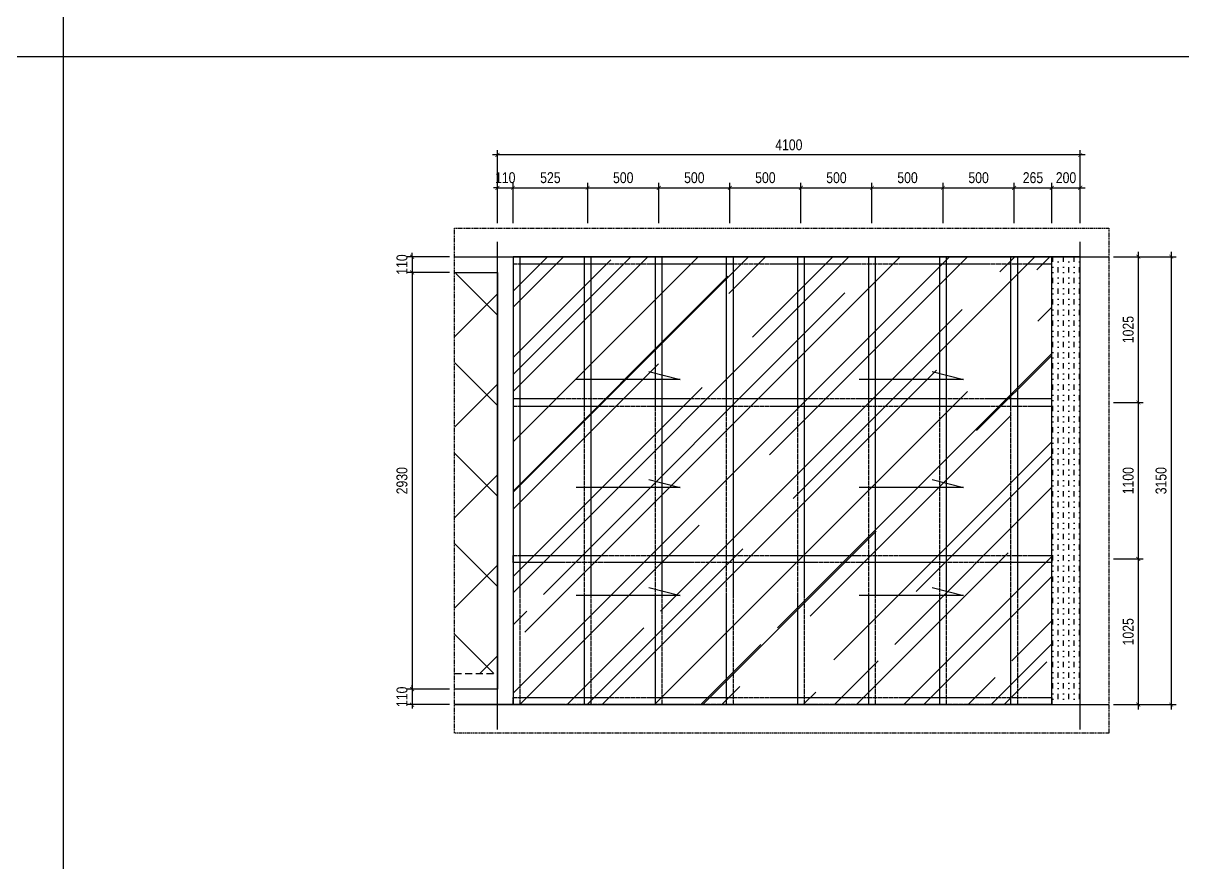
# Model space of a CAD drawing. Header units: millimetres. Extents: x -82962 to 19744, y -138000 to 4535.
# Drawn here: x 5648 to 13806, y -101931 to -96027 of the extents above; entities that cross this region are included whole.
import ezdxf

# ---------------------------------------------------------------- set-up
doc = ezdxf.new("R2010")
doc.units = ezdxf.units.MM
doc.header["$LTSCALE"] = 1000
doc.header["$MEASUREMENT"] = 0
doc.header["$PDMODE"] = 3
doc.linetypes.add('HIDDEN', pattern=[0.375, 0.25, -0.125])
doc.layers.get('0').update_dxf_attribs({"lineweight": 30})
doc.layers.get('DEFPOINTS').update_dxf_attribs({"color": 4, "lineweight": 30})
doc.layers.add('THAY', color=4, linetype='Continuous', lineweight=30)
doc.styles.add('dim', font='arial.ttf', dxfattribs={"width": 0.8})
doc.dimstyles.new('1-100-100', dxfattribs={"dimscale": 0, "dimtxt": 2.2, "dimasz": 0.8, "dimexe": 1, "dimexo": 1, "dimgap": 0.9, "dimtad": 1, "dimdec": 0, "dimzin": 0, "dimdsep": 46, "dimtxsty": 'dim', "dimblk1": 'ARCHTICK', "dimblk2": 'ARCHTICK', "dimsah": 1, "dimcen": 1, "dimdle": 1, "dimclrd": 256, "dimclre": 256, "dimclrt": 1, "dimadec": 0, "dimazin": 0, "dimtfac": 0.0001, "dimtdec": 0, "dimtix": 1, "dimtmove": 2, "dimatfit": 3, "dimldrblk": 'DOT', "dimfxl": 100, "dimtolj": 1, "dimtzin": 0, "dimarcsym": 0})

# ---------------------------------------------------------------- blocks, each defined once
blk = doc.blocks.new('_ARCHTICK')
at = {"color": 0, "linetype": 'ByBlock', "const_width": 0.15}
blk.add_lwpolyline([(-0.5, -0.5), (0.5, 0.5)], dxfattribs=at)
blk = doc.blocks.new('*D1677')
at = {"layer": 'DEFPOINTS', "color": 0, "ltscale": 0.2, "transparency": 16777216}
for p in [(9094.6, -97184.9), (8984.6, -97469.2), (9094.6, -97469.2)]:
    blk.add_point(p, dxfattribs=at)
at = {"layer": 'THAY', "lineweight": -2, "ltscale": 0.2, "transparency": 16777216}
for p, q in [((8984.6, -97434.2), (8984.6, -97149.9)), ((9094.6, -97434.2), (9094.6, -97149.9)), ((8984.6, -97184.9), (8956.6, -97184.9)), ((8984.6, -97184.9), (9094.6, -97184.9)), ((9094.6, -97184.9), (9122.6, -97184.9))]:
    blk.add_line(p, q, dxfattribs=at)
at = {"layer": 'THAY', "lineweight": -2, "ltscale": 0.2, "transparency": 16777216, "xscale": 28, "yscale": 28, "zscale": 28}
blk.add_blockref('_ARCHTICK', (8984.6, -97184.9), dxfattribs=at)
at = {"layer": 'THAY', "lineweight": -2, "ltscale": 0.2, "transparency": 16777216, "xscale": 28, "yscale": 28, "zscale": 28, "rotation": 180}
blk.add_blockref('_ARCHTICK', (9094.6, -97184.9), dxfattribs=at)
at = {"layer": 'THAY', "color": 1, "ltscale": 0.2, "transparency": 16777216, "insert": (9039.6, -97114), "char_height": 77, "attachment_point": 5, "style": 'dim'}
blk.add_mtext('\\A1;110', dxfattribs=at)
blk = doc.blocks.new('_DOT')
at = {"color": 0, "linetype": 'ByBlock', "ltscale": 10}
blk.add_line((-0.5, 0), (-1, 0), dxfattribs=at)
at = {"color": 0, "linetype": 'ByBlock', "ltscale": 10, "const_width": 0.5}
blk.add_lwpolyline([(-0.25, 0, 1), (0.25, 0, 1)], format="xyb", close=True, dxfattribs=at)
blk = doc.blocks.new('*D1678')
at = {"layer": 'DEFPOINTS', "color": 0, "ltscale": 0.2, "transparency": 16777216}
for p in [(9619.6, -97184.9), (9094.6, -97469.2), (9619.6, -97469.2)]:
    blk.add_point(p, dxfattribs=at)
at = {"layer": 'THAY', "lineweight": -2, "ltscale": 0.2, "transparency": 16777216}
for p, q in [((9094.6, -97434.2), (9094.6, -97149.9)), ((9619.6, -97434.2), (9619.6, -97149.9)), ((9059.6, -97184.9), (9654.6, -97184.9))]:
    blk.add_line(p, q, dxfattribs=at)
at = {"layer": 'THAY', "lineweight": -2, "ltscale": 0.2, "transparency": 16777216, "xscale": 28, "yscale": 28, "zscale": 28, "rotation": 180}
blk.add_blockref('_ARCHTICK', (9094.6, -97184.9), dxfattribs=at)
at = {"layer": 'THAY', "lineweight": -2, "ltscale": 0.2, "transparency": 16777216, "xscale": 28, "yscale": 28, "zscale": 28}
blk.add_blockref('_ARCHTICK', (9619.6, -97184.9), dxfattribs=at)
at = {"layer": 'THAY', "color": 1, "ltscale": 0.2, "transparency": 16777216, "insert": (9357.1, -97114), "char_height": 77, "attachment_point": 5, "style": 'dim'}
blk.add_mtext('\\A1;525', dxfattribs=at)
blk = doc.blocks.new('*D1679')
at = {"layer": 'DEFPOINTS', "color": 0, "ltscale": 0.2, "transparency": 16777216}
for p in [(10119.6, -97184.9), (9619.6, -97469.2), (10119.6, -97469.2)]:
    blk.add_point(p, dxfattribs=at)
at = {"layer": 'THAY', "lineweight": -2, "ltscale": 0.2, "transparency": 16777216}
for p, q in [((9619.6, -97434.2), (9619.6, -97149.9)), ((10119.6, -97434.2), (10119.6, -97149.9)), ((9584.6, -97184.9), (10154.6, -97184.9))]:
    blk.add_line(p, q, dxfattribs=at)
at = {"layer": 'THAY', "lineweight": -2, "ltscale": 0.2, "transparency": 16777216, "xscale": 28, "yscale": 28, "zscale": 28, "rotation": 180}
blk.add_blockref('_ARCHTICK', (9619.6, -97184.9), dxfattribs=at)
at = {"layer": 'THAY', "lineweight": -2, "ltscale": 0.2, "transparency": 16777216, "xscale": 28, "yscale": 28, "zscale": 28}
blk.add_blockref('_ARCHTICK', (10119.6, -97184.9), dxfattribs=at)
at = {"layer": 'THAY', "color": 1, "ltscale": 0.2, "transparency": 16777216, "insert": (9869.6, -97114), "char_height": 77, "attachment_point": 5, "style": 'dim'}
blk.add_mtext('\\A1;500', dxfattribs=at)
blk = doc.blocks.new('*D1680')
at = {"layer": 'DEFPOINTS', "color": 0, "ltscale": 0.2, "transparency": 16777216}
for p in [(10619.6, -97184.9), (10119.6, -97469.2), (10619.6, -97469.2)]:
    blk.add_point(p, dxfattribs=at)
at = {"layer": 'THAY', "lineweight": -2, "ltscale": 0.2, "transparency": 16777216}
for p, q in [((10119.6, -97434.2), (10119.6, -97149.9)), ((10619.6, -97434.2), (10619.6, -97149.9)), ((10084.6, -97184.9), (10654.6, -97184.9))]:
    blk.add_line(p, q, dxfattribs=at)
at = {"layer": 'THAY', "lineweight": -2, "ltscale": 0.2, "transparency": 16777216, "xscale": 28, "yscale": 28, "zscale": 28, "rotation": 180}
blk.add_blockref('_ARCHTICK', (10119.6, -97184.9), dxfattribs=at)
at = {"layer": 'THAY', "lineweight": -2, "ltscale": 0.2, "transparency": 16777216, "xscale": 28, "yscale": 28, "zscale": 28}
blk.add_blockref('_ARCHTICK', (10619.6, -97184.9), dxfattribs=at)
at = {"layer": 'THAY', "color": 1, "ltscale": 0.2, "transparency": 16777216, "insert": (10369.6, -97114), "char_height": 77, "attachment_point": 5, "style": 'dim'}
blk.add_mtext('\\A1;500', dxfattribs=at)
blk = doc.blocks.new('*D1681')
at = {"layer": 'DEFPOINTS', "color": 0, "ltscale": 0.2, "transparency": 16777216}
for p in [(11119.6, -97184.9), (10619.6, -97469.2), (11119.6, -97469.2)]:
    blk.add_point(p, dxfattribs=at)
at = {"layer": 'THAY', "lineweight": -2, "ltscale": 0.2, "transparency": 16777216}
for p, q in [((10619.6, -97434.2), (10619.6, -97149.9)), ((11119.6, -97434.2), (11119.6, -97149.9)), ((10584.6, -97184.9), (11154.6, -97184.9))]:
    blk.add_line(p, q, dxfattribs=at)
at = {"layer": 'THAY', "lineweight": -2, "ltscale": 0.2, "transparency": 16777216, "xscale": 28, "yscale": 28, "zscale": 28, "rotation": 180}
blk.add_blockref('_ARCHTICK', (10619.6, -97184.9), dxfattribs=at)
at = {"layer": 'THAY', "lineweight": -2, "ltscale": 0.2, "transparency": 16777216, "xscale": 28, "yscale": 28, "zscale": 28}
blk.add_blockref('_ARCHTICK', (11119.6, -97184.9), dxfattribs=at)
at = {"layer": 'THAY', "color": 1, "ltscale": 0.2, "transparency": 16777216, "insert": (10869.6, -97114), "char_height": 77, "attachment_point": 5, "style": 'dim'}
blk.add_mtext('\\A1;500', dxfattribs=at)
blk = doc.blocks.new('*D1682')
at = {"layer": 'DEFPOINTS', "color": 0, "ltscale": 0.2, "transparency": 16777216}
for p in [(11619.6, -97184.9), (11119.6, -97469.2), (11619.6, -97469.2)]:
    blk.add_point(p, dxfattribs=at)
at = {"layer": 'THAY', "lineweight": -2, "ltscale": 0.2, "transparency": 16777216}
for p, q in [((11119.6, -97434.2), (11119.6, -97149.9)), ((11619.6, -97434.2), (11619.6, -97149.9)), ((11084.6, -97184.9), (11654.6, -97184.9))]:
    blk.add_line(p, q, dxfattribs=at)
at = {"layer": 'THAY', "lineweight": -2, "ltscale": 0.2, "transparency": 16777216, "xscale": 28, "yscale": 28, "zscale": 28, "rotation": 180}
blk.add_blockref('_ARCHTICK', (11119.6, -97184.9), dxfattribs=at)
at = {"layer": 'THAY', "lineweight": -2, "ltscale": 0.2, "transparency": 16777216, "xscale": 28, "yscale": 28, "zscale": 28}
blk.add_blockref('_ARCHTICK', (11619.6, -97184.9), dxfattribs=at)
at = {"layer": 'THAY', "color": 1, "ltscale": 0.2, "transparency": 16777216, "insert": (11369.6, -97114), "char_height": 77, "attachment_point": 5, "style": 'dim'}
blk.add_mtext('\\A1;500', dxfattribs=at)
blk = doc.blocks.new('*D1683')
at = {"layer": 'DEFPOINTS', "color": 0, "ltscale": 0.2, "transparency": 16777216}
for p in [(12119.6, -97184.9), (11619.6, -97469.2), (12119.6, -97469.2)]:
    blk.add_point(p, dxfattribs=at)
at = {"layer": 'THAY', "lineweight": -2, "ltscale": 0.2, "transparency": 16777216}
for p, q in [((11619.6, -97434.2), (11619.6, -97149.9)), ((12119.6, -97434.2), (12119.6, -97149.9)), ((11584.6, -97184.9), (12154.6, -97184.9))]:
    blk.add_line(p, q, dxfattribs=at)
at = {"layer": 'THAY', "lineweight": -2, "ltscale": 0.2, "transparency": 16777216, "xscale": 28, "yscale": 28, "zscale": 28, "rotation": 180}
blk.add_blockref('_ARCHTICK', (11619.6, -97184.9), dxfattribs=at)
at = {"layer": 'THAY', "lineweight": -2, "ltscale": 0.2, "transparency": 16777216, "xscale": 28, "yscale": 28, "zscale": 28}
blk.add_blockref('_ARCHTICK', (12119.6, -97184.9), dxfattribs=at)
at = {"layer": 'THAY', "color": 1, "ltscale": 0.2, "transparency": 16777216, "insert": (11869.6, -97114), "char_height": 77, "attachment_point": 5, "style": 'dim'}
blk.add_mtext('\\A1;500', dxfattribs=at)
blk = doc.blocks.new('*D1684')
at = {"layer": 'DEFPOINTS', "color": 0, "ltscale": 0.2, "transparency": 16777216}
for p in [(12619.6, -97184.9), (12119.6, -97469.2), (12619.6, -97469.2)]:
    blk.add_point(p, dxfattribs=at)
at = {"layer": 'THAY', "lineweight": -2, "ltscale": 0.2, "transparency": 16777216}
for p, q in [((12119.6, -97434.2), (12119.6, -97149.9)), ((12619.6, -97434.2), (12619.6, -97149.9)), ((12084.6, -97184.9), (12654.6, -97184.9))]:
    blk.add_line(p, q, dxfattribs=at)
at = {"layer": 'THAY', "lineweight": -2, "ltscale": 0.2, "transparency": 16777216, "xscale": 28, "yscale": 28, "zscale": 28, "rotation": 180}
blk.add_blockref('_ARCHTICK', (12119.6, -97184.9), dxfattribs=at)
at = {"layer": 'THAY', "lineweight": -2, "ltscale": 0.2, "transparency": 16777216, "xscale": 28, "yscale": 28, "zscale": 28}
blk.add_blockref('_ARCHTICK', (12619.6, -97184.9), dxfattribs=at)
at = {"layer": 'THAY', "color": 1, "ltscale": 0.2, "transparency": 16777216, "insert": (12369.6, -97114), "char_height": 77, "attachment_point": 5, "style": 'dim'}
blk.add_mtext('\\A1;500', dxfattribs=at)
blk = doc.blocks.new('*D1685')
at = {"layer": 'DEFPOINTS', "color": 0, "ltscale": 0.2, "transparency": 16777216}
for p in [(12884.6, -97184.9), (12619.6, -97469.2), (12884.6, -97469.2)]:
    blk.add_point(p, dxfattribs=at)
at = {"layer": 'THAY', "lineweight": -2, "ltscale": 0.2, "transparency": 16777216}
for p, q in [((12619.6, -97434.2), (12619.6, -97149.9)), ((12884.6, -97434.2), (12884.6, -97149.9)), ((12584.6, -97184.9), (12919.6, -97184.9))]:
    blk.add_line(p, q, dxfattribs=at)
at = {"layer": 'THAY', "lineweight": -2, "ltscale": 0.2, "transparency": 16777216, "xscale": 28, "yscale": 28, "zscale": 28, "rotation": 180}
blk.add_blockref('_ARCHTICK', (12619.6, -97184.9), dxfattribs=at)
at = {"layer": 'THAY', "lineweight": -2, "ltscale": 0.2, "transparency": 16777216, "xscale": 28, "yscale": 28, "zscale": 28}
blk.add_blockref('_ARCHTICK', (12884.6, -97184.9), dxfattribs=at)
at = {"layer": 'THAY', "color": 1, "ltscale": 0.2, "transparency": 16777216, "insert": (12752.1, -97114), "char_height": 77, "attachment_point": 5, "style": 'dim'}
blk.add_mtext('\\A1;265', dxfattribs=at)
blk = doc.blocks.new('*D1686')
at = {"layer": 'DEFPOINTS', "color": 0, "ltscale": 0.2, "transparency": 16777216}
for p in [(13084.6, -97184.9), (12884.6, -97469.2), (13084.6, -97469.2)]:
    blk.add_point(p, dxfattribs=at)
at = {"layer": 'THAY', "lineweight": -2, "ltscale": 0.2, "transparency": 16777216}
for p, q in [((12884.6, -97434.2), (12884.6, -97149.9)), ((13084.6, -97434.2), (13084.6, -97149.9)), ((12849.6, -97184.9), (13119.6, -97184.9))]:
    blk.add_line(p, q, dxfattribs=at)
at = {"layer": 'THAY', "lineweight": -2, "ltscale": 0.2, "transparency": 16777216, "xscale": 28, "yscale": 28, "zscale": 28, "rotation": 180}
blk.add_blockref('_ARCHTICK', (12884.6, -97184.9), dxfattribs=at)
at = {"layer": 'THAY', "lineweight": -2, "ltscale": 0.2, "transparency": 16777216, "xscale": 28, "yscale": 28, "zscale": 28}
blk.add_blockref('_ARCHTICK', (13084.6, -97184.9), dxfattribs=at)
at = {"layer": 'THAY', "color": 1, "ltscale": 0.2, "transparency": 16777216, "insert": (12984.6, -97114), "char_height": 77, "attachment_point": 5, "style": 'dim'}
blk.add_mtext('\\A1;200', dxfattribs=at)
blk = doc.blocks.new('*D1687')
at = {"layer": 'DEFPOINTS', "color": 0, "ltscale": 0.2, "transparency": 16777216}
for p in [(8984.6, -96953.9), (8984.6, -97469.2), (13084.6, -97469.2)]:
    blk.add_point(p, dxfattribs=at)
at = {"layer": 'THAY', "lineweight": -2, "ltscale": 0.2, "transparency": 16777216}
for p, q in [((13119.6, -96953.9), (8949.6, -96953.9)), ((8984.6, -97434.2), (8984.6, -96918.9)), ((13084.6, -97434.2), (13084.6, -96918.9))]:
    blk.add_line(p, q, dxfattribs=at)
at = {"layer": 'THAY', "lineweight": -2, "ltscale": 0.2, "transparency": 16777216, "xscale": 28, "yscale": 28, "zscale": 28, "rotation": 180}
blk.add_blockref('_ARCHTICK', (8984.6, -96953.9), dxfattribs=at)
at = {"layer": 'THAY', "lineweight": -2, "ltscale": 0.2, "transparency": 16777216, "xscale": 28, "yscale": 28, "zscale": 28}
blk.add_blockref('_ARCHTICK', (13084.6, -96953.9), dxfattribs=at)
at = {"layer": 'THAY', "color": 1, "ltscale": 0.2, "transparency": 16777216, "insert": (11034.6, -96883), "char_height": 77, "attachment_point": 5, "style": 'dim'}
blk.add_mtext('\\A1;4100', dxfattribs=at)
blk = doc.blocks.new('*D1688')
at = {"layer": 'DEFPOINTS', "color": 0, "ltscale": 0.2, "transparency": 16777216}
for p in [(13284.6, -97669.2), (13284.6, -100819.2), (13724.1, -100819.2)]:
    blk.add_point(p, dxfattribs=at)
at = {"layer": 'THAY', "lineweight": -2, "ltscale": 0.2, "transparency": 16777216}
for p, q in [((13724.1, -97634.2), (13724.1, -100854.2)), ((13319.6, -97669.2), (13759.1, -97669.2)), ((13319.6, -100819.2), (13759.1, -100819.2))]:
    blk.add_line(p, q, dxfattribs=at)
at = {"layer": 'THAY', "lineweight": -2, "ltscale": 0.2, "transparency": 16777216, "xscale": 28, "yscale": 28, "zscale": 28}
for p, rotation in [((13724.1, -97669.2), 90), ((13724.1, -100819.2), 270)]:
    blk.add_blockref('_ARCHTICK', p, dxfattribs=dict(at, rotation=rotation))
at = {"layer": 'THAY', "color": 1, "ltscale": 0.2, "transparency": 16777216, "insert": (13653.3, -99244.2), "char_height": 77, "attachment_point": 5, "rotation": 90, "style": 'dim'}
blk.add_mtext('\\A1;3150', dxfattribs=at)
blk = doc.blocks.new('*D1689')
at = {"layer": 'DEFPOINTS', "color": 0, "ltscale": 0.2, "transparency": 16777216}
for p in [(13284.6, -97669.2), (13284.6, -98694.2), (13493.1, -98694.2)]:
    blk.add_point(p, dxfattribs=at)
at = {"layer": 'THAY', "lineweight": -2, "ltscale": 0.2, "transparency": 16777216}
for p, q in [((13493.1, -97634.2), (13493.1, -98729.2)), ((13319.6, -97669.2), (13528.1, -97669.2)), ((13319.6, -98694.2), (13528.1, -98694.2))]:
    blk.add_line(p, q, dxfattribs=at)
at = {"layer": 'THAY', "lineweight": -2, "ltscale": 0.2, "transparency": 16777216, "xscale": 28, "yscale": 28, "zscale": 28}
for p, rotation in [((13493.1, -97669.2), 90), ((13493.1, -98694.2), 270)]:
    blk.add_blockref('_ARCHTICK', p, dxfattribs=dict(at, rotation=rotation))
at = {"layer": 'THAY', "color": 1, "ltscale": 0.2, "transparency": 16777216, "insert": (13422.3, -98181.7), "char_height": 77, "attachment_point": 5, "rotation": 90, "style": 'dim'}
blk.add_mtext('\\A1;1025', dxfattribs=at)
blk = doc.blocks.new('*D1690')
at = {"layer": 'DEFPOINTS', "color": 0, "ltscale": 0.2, "transparency": 16777216}
for p in [(13284.6, -98694.2), (13284.6, -99794.2), (13493.1, -99794.2)]:
    blk.add_point(p, dxfattribs=at)
at = {"layer": 'THAY', "lineweight": -2, "ltscale": 0.2, "transparency": 16777216}
for p, q in [((13319.6, -98694.2), (13528.1, -98694.2)), ((13493.1, -98659.2), (13493.1, -99829.2)), ((13319.6, -99794.2), (13528.1, -99794.2))]:
    blk.add_line(p, q, dxfattribs=at)
at = {"layer": 'THAY', "lineweight": -2, "ltscale": 0.2, "transparency": 16777216, "xscale": 28, "yscale": 28, "zscale": 28}
for p, rotation in [((13493.1, -98694.2), 90), ((13493.1, -99794.2), 270)]:
    blk.add_blockref('_ARCHTICK', p, dxfattribs=dict(at, rotation=rotation))
at = {"layer": 'THAY', "color": 1, "ltscale": 0.2, "transparency": 16777216, "insert": (13422.3, -99244.2), "char_height": 77, "attachment_point": 5, "rotation": 90, "style": 'dim'}
blk.add_mtext('\\A1;1100', dxfattribs=at)
blk = doc.blocks.new('*D1691')
at = {"layer": 'DEFPOINTS', "color": 0, "ltscale": 0.2, "transparency": 16777216}
for p in [(13284.6, -99794.2), (13284.6, -100819.2), (13493.1, -100819.2)]:
    blk.add_point(p, dxfattribs=at)
at = {"layer": 'THAY', "lineweight": -2, "ltscale": 0.2, "transparency": 16777216}
for p, q in [((13493.1, -99759.2), (13493.1, -100854.2)), ((13319.6, -99794.2), (13528.1, -99794.2)), ((13319.6, -100819.2), (13528.1, -100819.2))]:
    blk.add_line(p, q, dxfattribs=at)
at = {"layer": 'THAY', "lineweight": -2, "ltscale": 0.2, "transparency": 16777216, "xscale": 28, "yscale": 28, "zscale": 28}
for p, rotation in [((13493.1, -99794.2), 90), ((13493.1, -100819.2), 270)]:
    blk.add_blockref('_ARCHTICK', p, dxfattribs=dict(at, rotation=rotation))
at = {"layer": 'THAY', "color": 1, "ltscale": 0.2, "transparency": 16777216, "insert": (13422.3, -100306.7), "char_height": 77, "attachment_point": 5, "rotation": 90, "style": 'dim'}
blk.add_mtext('\\A1;1025', dxfattribs=at)
blk = doc.blocks.new('*D1692')
at = {"layer": 'DEFPOINTS', "color": 0, "ltscale": 0.2, "transparency": 16777216}
for p in [(8682.7, -97669.2), (8384.1, -97779.5), (8682.7, -97779.5)]:
    blk.add_point(p, dxfattribs=at)
at = {"layer": 'THAY', "lineweight": -2, "ltscale": 0.2, "transparency": 16777216}
for p, q in [((8384.1, -97669.2), (8384.1, -97641.2)), ((8647.7, -97669.2), (8349.1, -97669.2)), ((8384.1, -97669.2), (8384.1, -97779.5)), ((8647.7, -97779.5), (8349.1, -97779.5)), ((8384.1, -97779.5), (8384.1, -97807.5))]:
    blk.add_line(p, q, dxfattribs=at)
at = {"layer": 'THAY', "lineweight": -2, "ltscale": 0.2, "transparency": 16777216, "xscale": 28, "yscale": 28, "zscale": 28}
for p, rotation in [((8384.1, -97669.2), 270), ((8384.1, -97779.5), 90)]:
    blk.add_blockref('_ARCHTICK', p, dxfattribs=dict(at, rotation=rotation))
at = {"layer": 'THAY', "color": 1, "ltscale": 0.2, "transparency": 16777216, "insert": (8313.3, -97724.4), "char_height": 77, "attachment_point": 5, "rotation": 90, "style": 'dim'}
blk.add_mtext('\\A1;110', dxfattribs=at)
blk = doc.blocks.new('*D1693')
at = {"layer": 'DEFPOINTS', "color": 0, "ltscale": 0.2, "transparency": 16777216}
for p in [(8682.7, -97779.5), (8384.1, -100709.2), (8682.7, -100709.2)]:
    blk.add_point(p, dxfattribs=at)
at = {"layer": 'THAY', "lineweight": -2, "ltscale": 0.2, "transparency": 16777216}
for p, q in [((8647.7, -97779.5), (8349.1, -97779.5)), ((8384.1, -97744.5), (8384.1, -100744.2)), ((8647.7, -100709.2), (8349.1, -100709.2))]:
    blk.add_line(p, q, dxfattribs=at)
at = {"layer": 'THAY', "lineweight": -2, "ltscale": 0.2, "transparency": 16777216, "xscale": 28, "yscale": 28, "zscale": 28}
for p, rotation in [((8384.1, -97779.5), 90), ((8384.1, -100709.2), 270)]:
    blk.add_blockref('_ARCHTICK', p, dxfattribs=dict(at, rotation=rotation))
at = {"layer": 'THAY', "color": 1, "ltscale": 0.2, "transparency": 16777216, "insert": (8313.2, -99244.4), "char_height": 77, "attachment_point": 5, "rotation": 90, "style": 'dim'}
blk.add_mtext('\\A1;2930', dxfattribs=at)
blk = doc.blocks.new('*D1694')
at = {"layer": 'DEFPOINTS', "color": 0, "ltscale": 0.2, "transparency": 16777216}
for p in [(8682.7, -100709.2), (8384.1, -100819.2), (8682.7, -100819.2)]:
    blk.add_point(p, dxfattribs=at)
at = {"layer": 'THAY', "lineweight": -2, "ltscale": 0.2, "transparency": 16777216}
for p, q in [((8647.7, -100709.2), (8349.1, -100709.2)), ((8384.1, -100709.2), (8384.1, -100681.2)), ((8384.1, -100709.2), (8384.1, -100819.2)), ((8647.7, -100819.2), (8349.1, -100819.2)), ((8384.1, -100819.2), (8384.1, -100847.2))]:
    blk.add_line(p, q, dxfattribs=at)
at = {"layer": 'THAY', "lineweight": -2, "ltscale": 0.2, "transparency": 16777216, "xscale": 28, "yscale": 28, "zscale": 28}
for p, rotation in [((8384.1, -100709.2), 270), ((8384.1, -100819.2), 90)]:
    blk.add_blockref('_ARCHTICK', p, dxfattribs=dict(at, rotation=rotation))
at = {"layer": 'THAY', "color": 1, "ltscale": 0.2, "transparency": 16777216, "insert": (8313.3, -100764.2), "char_height": 77, "attachment_point": 5, "rotation": 90, "style": 'dim'}
blk.add_mtext('\\A1;110', dxfattribs=at)

msp = doc.modelspace()

# ---------------------------------------------------------------- hatches: boundary and pattern name
at = {"layer": 'THAY', "ltscale": 0.2}
h = msp.add_hatch(dxfattribs=at)
h.set_pattern_fill('AR-RROOF', color=256, scale=500, angle=45, style=0, double=1)
h.set_pattern_definition([(45, (70266.5, 11344.46), (424.264, 1131.3708), [7500, -1000, 2500, -500]), (45, (70559.96, 11991.46), (-823.7794, 116.6726), [1500, -165, 3000, -375]), (45, (70142.77, 11821.76), (1601.5969, 2075.3584), [4000, -700, 2000, -500])])
h.paths.add_polyline_path([(12884.64237, -100819.24708), (12884.64237, -97669.24708), (9094.64237, -97669.24708), (9094.64237, -100819.24708)])
h = msp.add_hatch(dxfattribs=at)
h.set_pattern_fill('MUDST', color=5, scale=150, angle=90, style=0, double=1)
h.set_pattern_definition([(90, (70266.51, 11344.46), (-37.5, 75), [37.5, -37.5, 0, -37.5, 0, -37.5])])
h.paths.add_polyline_path([(13084.64237, -97669.24708), (12884.64237, -97669.24708), (12884.64237, -97719.24708), (12884.64237, -100819.24708), (13084.64237, -100819.24708)])
h = msp.add_hatch(dxfattribs=at)
h.set_pattern_fill('_USER', color=256, scale=450, angle=45, style=0, double=1, pattern_type=0)
h.set_pattern_definition([(45, (0, 0), (-318.198, 318.198), []), (135, (0, 0), (-318.198, -318.198), [])])
h.paths.add_polyline_path([(8984.64237, -97787.49949), (8682.66642, -97787.49949), (8682.66642, -100599.24708), (8984.64237, -100599.24708)])

# ---------------------------------------------------------------- linework, layer by layer
for p, q in [((5929.30586, -84894.16962), (5929.30586, -138000.47192)), ((-14491.20828, -96260.54667), (19744.41861, -96260.54667)), ((12884.64237, -100819.24708), (12884.64237, -97669.24708)), ((13084.64237, -100819.24708), (13084.64237, -97669.24708))]:
    msp.add_line(p, q, dxfattribs=at)
at = {"layer": 'THAY', "ltscale": 0.5}
for p, q in [((8984.64237, -100993.17239), (8984.64237, -97564.85134)), ((13084.64237, -100993.17239), (13084.64237, -97564.85134)), ((8682.66642, -97669.24708), (13284.64237, -97669.24708)), ((8682.66642, -100819.24708), (13284.64237, -100819.24708))]:
    msp.add_line(p, q, dxfattribs=at)
at = {"layer": 'THAY'}
msp.add_line((8682.66642, -97669.24708), (9094.64237, -97669.24708), dxfattribs=at)
at = {"layer": 'THAY', "linetype": 'Continuous'}
msp.add_line((9094.64237, -100819.24708), (8682.66642, -100819.24708), dxfattribs=at)
at = {"layer": 'THAY', "linetype": 'HIDDEN', "ltscale": 0.03}
msp.add_lwpolyline([(8682.66642, -97469.24708), (13284.64237, -97469.24708), (13284.64237, -101019.24708), (8682.66642, -101019.24708)], close=True, dxfattribs=at)
at = {"layer": 'THAY', "ltscale": 0.2}
for points in [[(8682.66642, -97669.24708), (9094.64237, -97669.24708), (9094.64237, -100819.24708), (8682.66642, -100819.24708)], [(8682.66642, -97779.49949), (8984.64237, -97779.49949), (8984.64237, -100709.24708), (8682.66642, -100709.24708)], [(10050.03743, -98477.1487), (10271.18553, -98532.66346), (9538.42309, -98532.66346)], [(12042.11985, -98477.1487), (12263.26794, -98532.66346), (11530.5055, -98532.66346)], [(10050.03743, -99236.8254), (10271.18553, -99292.34016), (9538.42309, -99292.34016)], [(12042.11985, -99236.8254), (12263.26794, -99292.34016), (11530.5055, -99292.34016)], [(10050.03743, -99996.50211), (10271.18553, -100052.01687), (9538.42309, -100052.01687)], [(12042.11985, -99996.50211), (12263.26794, -100052.01687), (11530.5055, -100052.01687)]]:
    msp.add_lwpolyline(points, dxfattribs=at)
msp.add_lwpolyline([(13084.64237, -97669.24708), (9094.64237, -97669.24708), (9094.64237, -100819.24708), (13084.64237, -100819.24708)], close=True, dxfattribs=at)
at = {"layer": 'THAY', "linetype": 'HIDDEN', "ltscale": 0.02}
for points in [[(9094.64237, -100819.24708), (9144.64237, -100819.24708), (9144.64237, -97669.24708), (9094.64237, -97669.24708)], [(12884.64237, -97719.24708), (12884.64237, -97669.24708), (9094.64237, -97669.24708), (9094.64237, -97719.24708)], [(9594.64237, -100819.24708), (9644.64237, -100819.24708), (9644.64237, -97669.24708), (9594.64237, -97669.24708)], [(10094.64237, -100819.24708), (10144.64237, -100819.24708), (10144.64237, -97669.24708), (10094.64237, -97669.24708)], [(10594.64237, -100819.24708), (10644.64237, -100819.24708), (10644.64237, -97669.24708), (10594.64237, -97669.24708)], [(11094.64237, -100819.24708), (11144.64237, -100819.24708), (11144.64237, -97669.24708), (11094.64237, -97669.24708)], [(11594.64237, -100819.24708), (11644.64237, -100819.24708), (11644.64237, -97669.24708), (11594.64237, -97669.24708)], [(12094.64237, -100819.24708), (12144.64237, -100819.24708), (12144.64237, -97669.24708), (12094.64237, -97669.24708)], [(12594.64237, -100819.24708), (12644.64237, -100819.24708), (12644.64237, -97669.24708), (12594.64237, -97669.24708)], [(12884.64237, -98719.24708), (12884.64237, -98669.24708), (9094.64237, -98669.24708), (9094.64237, -98719.24708)], [(12884.64237, -99769.24708), (12884.64237, -99819.24708), (9094.64237, -99819.24708), (9094.64237, -99769.24708)], [(12884.64237, -100769.24708), (12884.64237, -100819.24708), (9094.64237, -100819.24708), (9094.64237, -100769.24708)]]:
    msp.add_lwpolyline(points, close=True, dxfattribs=at)
at = {"layer": 'THAY', "linetype": 'HIDDEN', "ltscale": 0.2}
msp.add_lwpolyline([(8682.66642, -100599.24708), (8984.64237, -100599.24708)], dxfattribs=at)

# ---------------------------------------------------------------- dimensions: what is measured, and where the dimension line sits
at = {"layer": 'THAY', "ltscale": 0.2}
for base, p1, p2, picture, middle in [((8984.64237, -96953.85478), (13084.64237, -97469.24708), (8984.64237, -97469.24708), '*D1687', (11034.64237, -96883.04066)), ((9094.64237, -97184.85478), (8984.64237, -97469.24708), (9094.64237, -97469.24708), '*D1677', (9039.64237, -97114.04066)), ((9619.64237, -97184.85478), (9094.64237, -97469.24708), (9619.64237, -97469.24708), '*D1678', (9357.14237, -97114.04066)), ((10119.64237, -97184.85478), (9619.64237, -97469.24708), (10119.64237, -97469.24708), '*D1679', (9869.64237, -97114.04066)), ((10619.64237, -97184.85478), (10119.64237, -97469.24708), (10619.64237, -97469.24708), '*D1680', (10369.64237, -97114.04066)), ((11119.64237, -97184.85478), (10619.64237, -97469.24708), (11119.64237, -97469.24708), '*D1681', (10869.64237, -97114.04066)), ((11619.64237, -97184.85478), (11119.64237, -97469.24708), (11619.64237, -97469.24708), '*D1682', (11369.64237, -97114.04066)), ((12119.64237, -97184.85478), (11619.64237, -97469.24708), (12119.64237, -97469.24708), '*D1683', (11869.64237, -97114.04066)), ((12619.64237, -97184.85478), (12119.64237, -97469.24708), (12619.64237, -97469.24708), '*D1684', (12369.64237, -97114.04066)), ((12884.64237, -97184.85478), (12619.64237, -97469.24708), (12884.64237, -97469.24708), '*D1685', (12752.14237, -97114.04066)), ((13084.64237, -97184.85478), (12884.64237, -97469.24708), (13084.64237, -97469.24708), '*D1686', (12984.64237, -97114.04066))]:
    dim = msp.add_linear_dim(base=base, p1=p1, p2=p2, dimstyle='1-100-100', override={"dimscale": 35}, dxfattribs=at)
    dim.commit()
    dim.dimension.update_dxf_attribs({"geometry": picture, "text_midpoint": middle})
for base, p1, p2, picture, middle in [((8384.07004, -97779.49949), (8682.66642, -97669.24708), (8682.66642, -97779.49949), '*D1692', (8313.25592, -97724.37328)), ((13724.1396, -100819.24708), (13284.64237, -97669.24708), (13284.64237, -100819.24708), '*D1688', (13653.29922, -99244.24708)), ((13493.1396, -98694.24708), (13284.64237, -97669.24708), (13284.64237, -98694.24708), '*D1689', (13422.32548, -98181.74708)), ((8384.07004, -100709.24708), (8682.66642, -97779.49949), (8682.66642, -100709.24708), '*D1693', (8313.22966, -99244.37328)), ((13493.1396, -99794.24708), (13284.64237, -98694.24708), (13284.64237, -99794.24708), '*D1690', (13422.32548, -99244.24708)), ((13493.1396, -100819.24708), (13284.64237, -99794.24708), (13284.64237, -100819.24708), '*D1691', (13422.32548, -100306.74708)), ((8384.07004, -100819.24708), (8682.66642, -100709.24708), (8682.66642, -100819.24708), '*D1694', (8313.25592, -100764.24708))]:
    dim = msp.add_linear_dim(base=base, p1=p1, p2=p2, angle=90, dimstyle='1-100-100', override={"dimscale": 35}, dxfattribs=at)
    dim.commit()
    dim.dimension.update_dxf_attribs({"geometry": picture, "text_midpoint": middle})

doc.saveas('drawing.dxf')
